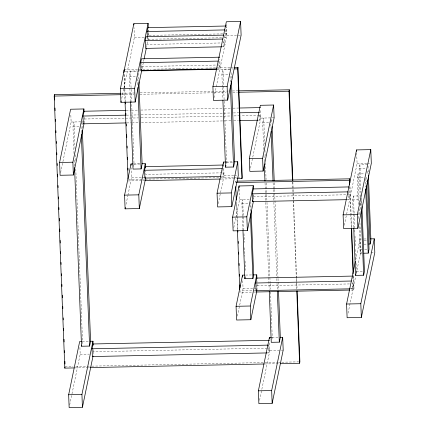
<?xml version="1.0" encoding="UTF-8"?>
<svg xmlns="http://www.w3.org/2000/svg" width="429" height="429" viewBox="0 0 429 429"><rect width="100%" height="100%" fill="white"/><g stroke="black" fill="none" stroke-linecap="round" stroke-linejoin="round"><path stroke-width="0.32" stroke-dasharray="2.15 1.61" d="M60.628 172.683L71.123 122.029L70.796 113.712M74.013 153.544L72.973 126.78L73.965 121.97L75.011 148.734M81.531 124.206L81.907 122.404M84.132 123.053L84.202 116.634M121.761 98.38L123.799 88.54M123.933 87.886L134.395 37.377L134.014 27.579M130.4 101.652L129.408 76.276L130.432 71.343L138.492 71.176M82.025 343.844L82.524 341.436L75.74 167.471M69.686 404.955L71.836 394.562M71.975 393.913L80.175 354.3L79.853 345.978M141.516 67.879L141.656 63.342M221.68 37.768L147.431 39.307L147.973 36.706M142.106 68.565L143.463 62.007M143.597 61.352L144.005 59.384M146.45 47.576L148.488 37.736M93.12 352.938L93.366 351.737L267.138 348.139M133.537 166.624L134.052 164.157L130.432 71.343M126.04 204.301L127.788 195.86M127.922 195.211L131.558 177.676L131.172 167.878M217.235 68.897L219.24 68.855L220.045 64.961L219.82 59.132M221.804 46.82L223.809 46.777L224.619 42.879L224.313 35.108M224.356 37.714L225.697 37.682L226.501 33.789L226.249 27.311M213.98 97.78L226.887 35.462L226.555 26.968M222.394 87.049L221.9 74.362L222.924 69.428L230.984 69.257M221.171 176.469L223.177 176.426L223.933 172.79L145.667 174.41L145.533 170.849M226.287 163.476L226.544 162.242L222.924 69.428M218.264 203.684L224.045 175.761L223.627 165.02M235.591 182.615L235.886 181.183L235.939 182.523M233.8 227.617L235.816 217.873M235.95 217.224L239.58 199.689L239.173 189.237M242.406 215.948L241.908 203.266L242.664 199.624L243.86 230.335M258.408 120.195L259.743 120.168L260.741 115.358L240.69 115.776M250.493 168.109L260.848 118.104L260.521 109.781M263.738 149.614L262.698 122.85L263.69 118.045L264.709 144.139M253.131 199.153L253.566 194.739M270.758 122.683L271.257 120.281M237.409 316.125L243.055 288.846L242.675 279.048M256.858 287.076L256.992 282.604M257.019 289.854L257.057 282.673M266.811 352.933L268.817 352.89L269.814 348.085L267.809 348.128M271.873 339.312L272.249 337.51L270.474 292.01M259.545 400.375L269.9 350.37L269.578 342.052M346.9 199.667L348.906 199.624L349.925 194.691L253.641 196.686M344.321 225.295L357.089 163.631L356.655 152.531M353.705 227.311L352.638 199.935L353.448 196.037L360.269 195.897M358.253 204.563L357.212 177.858L358.022 173.959L364.843 173.82M360.188 196.804L359.094 168.763L359.904 164.87L367.964 164.704M355.684 260.065L360.028 239.076L361.325 239.05M352.59 278.544L352.97 276.694M350.375 288.824L352.381 288.781L353.399 283.848L352.064 283.875M356.118 272.78L356.386 271.482L356.075 263.47M362.017 253.26L360.156 253.298L360.961 249.399L359.893 222.029M348.069 313.138L355.673 276.405M356.22 273.782L360.564 252.794L360.028 239.076M351.029 290.047L353.705 289.988L354 288.561L353.453 274.512M226.501 33.789L148.241 35.409L148.037 30.228M134.395 37.377L144.096 37.173M226.887 35.462L240.471 35.178M146.359 44.498L220.608 42.964M223.278 42.905L224.619 42.879M141.784 66.581L220.045 64.961M124.142 69.788L137.532 69.514M138.202 69.498L140.213 69.455M142.889 69.401L150.928 69.235M153.603 69.182L177.708 68.683M178.378 68.667L203.158 68.152M205.834 68.098L215.878 67.889M216.548 67.879L229.939 67.6M230.609 67.584L233.29 67.53M125.182 71.193L137.237 70.941M137.907 70.93L140.583 70.871M216.924 69.289L232.995 68.956M129.408 76.276L137.473 76.11M221.9 74.362L229.965 74.196M121.391 93.259L136.106 92.954M140.122 92.868L228.416 91.039M232.432 90.959L237.784 90.846M121.766 94.67L133.805 94.423M139.827 94.3L213.406 92.777M214.076 92.761L226.115 92.508M232.802 92.374L237.484 92.278M126.099 110.371L130.775 110.274M131.446 110.258L138.127 110.119M140.803 110.065L223.675 108.349M224.346 108.333L230.362 108.21M233.033 108.156L238.379 108.044M126.437 115.149L138.47 114.897M141.141 114.843L230.7 112.988M233.376 112.934L238.722 112.822M84.293 119.015L138.433 117.895M141.103 117.836L230.663 115.98M234.003 115.916L240.02 115.787M71.123 122.029L83.735 121.772M260.848 118.104L271.471 117.884M272.136 117.868L274.126 117.83M126.743 122.919L131.419 122.823M132.089 122.807L138.106 122.683M141.447 122.614L224.319 120.898M224.989 120.887L231.006 120.758M233.676 120.705L238.358 120.608M72.973 126.78L79.172 126.652M262.698 122.85L268.897 122.721M133.607 163.905L140.074 163.771M226.099 161.99L232.566 161.856M134.052 164.157L140.251 164.028M226.544 162.242L232.743 162.114M357.089 163.631L366.79 163.433M367.439 163.417L370.672 163.352M359.094 168.763L365.921 168.624M131.558 177.676L141.259 177.477M141.902 177.461L144.493 177.408M224.045 175.761L233.751 175.563M234.395 175.547L237.628 175.482M128.421 179.52L144.493 179.188M145.158 179.177L233.548 177.349M234.218 177.333L236.899 177.279M237.569 177.263L241.586 177.182M128.121 180.952L142.187 180.663M142.857 180.647L144.192 180.62M221.198 179.022L236.604 178.705M357.212 177.858L364.033 177.713M239.58 199.689L250.729 199.458M352.638 199.935L359.464 199.796M241.908 203.266L248.734 203.121M363.91 238.996L366.5 238.942M364.087 240.283L366.564 240.235M363.899 244.165L366.999 244.101M360.961 249.399L362.199 249.378M364.682 249.324L367.165 249.27M360.564 252.794L361.856 252.767M370.913 252.579L373.498 252.525M356.386 271.482L362.591 271.353M245.602 275.069L252.225 274.93M257.116 285.843L349.388 283.934M243.055 288.846L257.287 288.556M255.566 290.599L240.165 290.916L239.87 292.347L253.26 292.069M350.654 288.631L354 288.561M253.93 292.052L255.941 292.015M82.336 341.441L88.728 341.312M272.061 337.516L278.453 337.382M80.175 354.3L89.473 354.107M269.9 350.37L280.528 350.15M281.193 350.139L283.183 350.096M65.111 366.688L73.134 366.522M75.81 366.468L91.195 366.146M91.865 366.135L264.441 362.559M265.111 362.548L277.82 362.285M278.491 362.269L281.167 362.215M281.832 362.199L298.557 361.856M74.844 367.91L87.554 367.648M88.224 367.632L89.564 367.605M264.816 363.974L279.531 363.669M368.018 166.039L368.355 174.716M367.262 171.268L367.396 174.608M366.216 177.129L366.398 181.805M365.304 178.357L365.642 187.039M361.588 197.876L361.878 205.218M359.904 164.87L360.971 192.24M361.282 200.252L361.491 205.593M360.832 203.105L360.939 205.775M360.451 203.48L360.735 210.827M358.022 173.959L359.111 202M359.373 208.676L359.658 216.018M358.569 212.575L358.8 218.581M359.116 226.592L360.156 253.298M353.448 196.037L354.853 232.089M355.008 236.095L355.4 246.112M355.528 249.447L355.947 260.13M350.037 186.856L351.63 227.67M349.624 186.915L350.729 213.712M350.756 214.382L351.254 227.091M353.185 276.608L353.705 289.988M348.6 191.854L348.906 199.624M352.129 282.303L352.381 288.781M292.884 182.025L296.611 277.606M296.637 278.276L297.056 288.969M292.535 182.116L296.707 289.06M271.809 119.214L271.965 123.23M274.287 182.781L274.522 188.803M274.549 189.473L277.992 277.794M278.019 278.464L278.459 289.838M270.812 124.024L270.967 128.035M273.107 182.904L273.343 188.926M273.37 189.591L273.525 193.608M273.552 194.278L273.836 201.635M273.863 202.306L276.812 277.917M276.839 278.582L276.995 282.598M277.021 283.269L277.257 289.291M264.945 150.161L265.208 156.853M265.438 162.875L266.093 179.601M266.221 182.947L266.64 193.651M266.666 194.321L266.951 201.684M266.977 202.354L270.136 283.312M270.163 283.982L270.372 289.334M263.974 155.636L264.21 161.658M265.047 183.07L265.46 193.774M265.487 194.444L265.776 201.802M265.803 202.472L269.192 289.457M259.54 114.983L259.743 120.168M268.516 345.12L268.817 352.89M253.63 194.825L253.807 199.394M256.982 280.716L257.03 282.019M250.831 202.129L251.04 207.47M250.053 205.1L250.338 212.441M243.988 233.676L244.332 242.353M244.535 247.694L244.873 256.376M245.056 261.046L245.42 270.393M242.433 216.613L242.953 229.965M236.695 201.925L237.242 215.98M237.269 216.645L237.789 230.03M236.427 204.027L237.446 230.121M231.118 72.598L231.322 77.939M230.041 76.196L230.303 82.877M226.453 24.356L226.528 26.319M225.391 29.912L225.697 37.682M223.584 40.948L223.809 46.777M222.42 87.714L222.866 99.067M218.962 61.733L219.24 68.855M222.898 169.299L223.177 176.426M148.343 29.896L148.573 35.773M147.383 38.009L147.431 39.307M138.572 73.177L138.883 81.188M137.575 78.78L137.811 84.792M124.324 74.474L124.844 87.854M124.871 88.524L125.365 101.239M123.976 74.566L125.016 101.33M93.281 349.544L93.458 354.027M82.057 122.474L82.266 127.826M81.033 126.609L81.296 133.301M75.247 154.756L75.477 160.778M74.276 160.232L74.512 166.254"/><path stroke-width="0.64" d="M74.179 367.921L64.811 368.114L54.204 96.069L54.499 94.643L120.721 93.27M83.998 123.702L73.375 175.005L60.092 175.284L59.593 162.478L70.619 109.229L83.902 108.955L84.025 112.157M73.375 175.005L72.876 162.205L83.902 108.955M126.072 122.935L83.301 123.82L82.995 116.044L83.993 111.24L125.429 110.382M141.833 69.879L135.178 102.022L120.946 102.317L120.41 88.599L133.859 23.659L148.091 23.364L148.268 27.939M64.811 368.114L65.01 367.165M120.946 102.317L121.219 101.003M93.055 355.973L82.432 407.277L69.149 407.55L68.651 394.75L79.676 341.495L81.671 341.457M135.178 102.022L134.642 88.304L148.091 23.364M82.368 130.502L90.589 341.269L89.591 346.074L81.526 346.246L81.778 345.045M216.565 68.913L140.98 70.474L140.674 62.704L141.479 58.805L219.745 57.186M221.804 46.82L145.549 48.397L145.249 40.621L146.053 36.728L223.648 35.119M147.356 37.361L147.131 31.531L147.935 27.633L226.201 26.013M140.98 70.474L141.248 69.176M144.144 58.73L146.316 48.23M82.432 407.277L81.928 394.471L92.959 341.221L90.305 341.275M266.811 352.933L92.374 356.542L92.069 348.772L93.066 343.967L269.509 340.315M145.651 178.03L139.328 208.553L125.102 208.848L124.566 195.131L131.022 163.958L132.963 163.921M125.102 208.848L125.37 207.55M130.4 101.652L133.028 169.09L141.093 168.924L142.112 163.991L138.91 81.859M139.328 208.553L138.798 194.836L145.249 163.663L142.015 163.733M220.501 176.48L144.916 178.046L144.611 170.275L145.367 166.64L223.627 165.02M144.916 178.046L145.168 176.834M212.902 86.685L226.351 21.745L240.583 21.45L241.114 35.167L227.665 100.107L213.438 100.402L212.902 86.685L227.134 86.39L240.583 21.45M237.269 178.689L241.956 178.593L237.682 68.86L237.977 67.433L233.961 67.514M234.507 161.819L237.741 161.749L238.277 175.466L231.821 206.639L217.594 206.934L217.058 193.216L223.514 162.044L225.45 162.006M231.456 81.279L234.604 162.076L233.585 167.01L225.52 167.176L225.901 165.326M231.821 206.639L231.285 192.921L237.741 161.749M253.405 201.346L247.356 230.566L233.124 230.861L232.588 217.144L239.044 185.972L253.276 185.677L253.4 188.942M241.956 178.593L242.256 177.166L237.977 67.433M249.319 158.553L260.349 105.303L273.627 105.025L274.126 117.83L263.1 171.08L249.817 171.353L249.319 158.553L262.602 158.28L273.627 105.025M247.356 230.566L246.82 216.849L253.276 185.677M346.23 199.683L252.617 201.619L252.316 193.844L253.335 188.91L348.954 186.931M252.617 201.619L252.874 200.386M256.88 290.503L250.831 319.723L236.599 320.018L236.068 306.301L242.519 275.134L244.46 275.091M251.169 210.811L253.668 274.903L252.917 278.539L244.852 278.705L245.227 276.887M292.46 180.11L288.99 91.211L289.285 89.779L238.449 90.835M250.831 319.723L250.295 306.006L256.751 274.839L253.518 274.903M349.705 288.84L256.092 290.776L255.791 283.006L256.815 278.067L352.429 276.088M256.092 290.776L256.349 289.543M280.03 337.35L282.684 337.296L283.183 350.096L272.158 403.346L258.875 403.625L258.376 390.819L269.401 337.569L271.396 337.526M269.273 291.463L271.251 342.315L279.317 342.149L280.314 337.344L278.512 291.173M272.158 403.346L271.659 390.546L282.684 337.296M280.201 363.658L299.598 363.256L299.892 361.829L297.131 290.975M349.608 184.942L349.426 180.255L349.721 178.829L237.226 181.156M343.103 214.859L356.553 149.919L370.785 149.624L371.316 163.336L357.872 228.276L343.64 228.571L343.103 214.859L357.336 214.564L370.785 149.624M370.377 238.862L374.26 238.781L374.796 252.499L361.347 317.439L347.115 317.733L346.584 304.016L355.41 261.379M361.926 206.553L364.452 271.316L363.647 275.209L355.582 275.375L355.85 274.077M363.878 253.223L368.216 253.131L369.026 249.233L366.554 185.811M368.86 244.063L370.098 244.037L370.908 240.143L368.382 175.386M361.347 317.439L360.81 303.721L374.26 238.781M147.131 31.531L224.721 29.928M145.249 40.621L222.839 39.018M140.674 62.704L218.27 61.095M141.254 70.86L216.924 69.289M234.331 68.93L237.682 68.86M120.41 88.599L134.642 88.304M54.204 96.069L121.096 94.686M238.824 92.246L288.99 91.211M239.05 108.028L260.435 107.588M82.995 116.044L125.772 115.16M239.393 112.806L259.443 112.393M239.693 120.581L257.738 120.206M59.593 162.478L72.876 162.205M144.611 170.275L222.206 168.667M144.863 180.604L220.533 179.038M236.261 182.598L349.426 180.255M124.566 195.131L138.798 194.836M217.058 193.216L231.285 192.921M252.316 193.844L347.93 191.865M232.588 217.144L246.82 216.849M255.791 283.006L351.41 281.022M256.612 291.999L349.689 290.074M236.068 306.301L250.295 306.006M346.584 304.016L360.81 303.721M92.069 348.772L268.516 345.12M90.229 367.589L264.146 363.99M68.651 394.75L81.928 394.471M258.376 390.819L271.659 390.546M367.599 179.949L370.098 244.037M365.717 189.039L368.216 253.131M361.148 211.116L363.647 275.209M356.553 149.919L356.606 151.222M357.336 214.564L357.872 228.276M353.732 227.976L355.582 275.375M349.721 178.829L349.882 182.84M351.651 228.341L353.351 271.83M351.281 227.761L353.078 273.933M289.285 89.779L292.83 180.684M296.782 291.066L299.598 363.256M272.093 126.576L274.206 180.775M271.101 131.381L273.032 180.893M277.332 291.296L279.317 342.149M264.312 164.334L264.966 181.059M262.602 158.28L263.1 171.08M269.401 337.569L269.455 338.851M256.751 274.839L256.901 278.753M250.391 213.776L252.917 278.539M242.975 230.636L244.852 278.705M239.044 185.972L239.119 187.934M242.519 275.134L242.599 277.091M236.513 197.243L236.594 199.249M237.816 230.7L237.87 232.035M238.234 241.404L238.315 243.409M238.653 252.107L238.733 254.118M239.098 263.486L239.173 265.492M239.516 274.19L239.591 276.196M239.929 284.894L240.036 287.569M235.746 186.626L236.272 200.011M237.468 230.786L239.768 289.672M230.405 85.548L233.585 167.01M227.134 86.39L227.665 100.107M222.914 100.402L225.52 167.176M223.514 162.044L223.563 163.352M145.249 163.663L145.404 167.583M137.913 87.462L141.093 168.924M133.859 23.659L133.912 24.968M131.022 163.958L131.07 165.267M124.19 71.128L124.142 69.788L123.895 72.555M125.391 101.909L125.472 103.915M125.836 113.283L125.917 115.288M126.255 123.986L126.33 125.992M126.673 134.695L126.775 137.371M127.113 146.069L127.193 148.075M127.558 157.443L127.638 159.449M127.976 168.147L128.051 170.157M125.043 101.995L128.046 178.947M92.959 341.221L93.114 345.259M81.349 134.642L89.591 346.074M74.56 167.594L81.526 346.246M54.499 94.643L54.553 95.978M54.606 97.313L54.708 99.989M55.025 108.011L55.127 110.682M55.464 119.375L55.545 121.38M55.909 130.738L55.985 132.743M56.328 141.431L56.403 143.436M56.767 152.794L56.848 154.799M57.186 163.487L57.266 165.492M57.604 174.185L57.706 176.855M58.044 185.548L58.124 187.553M58.489 196.911L58.569 198.917M58.907 207.604L58.982 209.609M59.325 218.297L59.427 220.973M59.738 228.995L59.845 231.665M60.183 240.358L60.285 243.029M60.628 251.721L60.704 253.727M61.041 262.414L61.122 264.42M61.486 273.777L61.567 275.783M61.905 284.47L61.98 286.475M62.318 295.168L62.425 297.839M62.763 306.531L62.843 308.537M63.208 317.894L63.283 319.9M63.621 328.587L63.701 330.593M64.039 339.28L64.146 341.956M64.484 350.643L64.559 352.649M64.902 361.341L65.004 364.012"/></g></svg>
